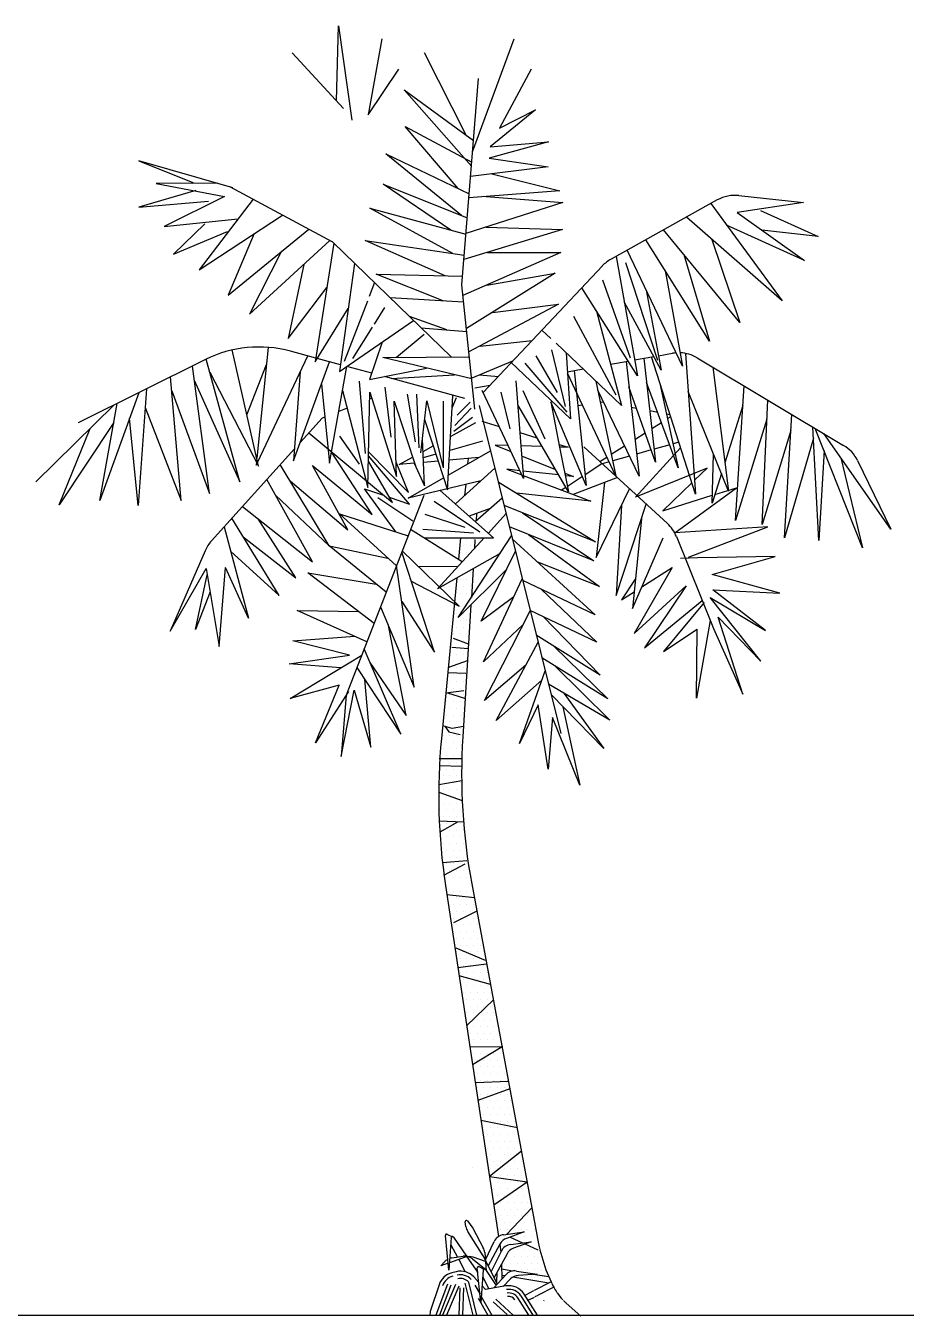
# Model space of a CAD drawing. Header units: millimetres. Extents: x 217.2 to 255.1, y 166.7 to 190.9.
# Drawn here: x 242.139 to 244.894, y 166.722 to 170.763 of the extents above; entities that cross this region are included whole.
import ezdxf

# ---------------------------------------------------------------- set-up
doc = ezdxf.new("R2010")
doc.units = ezdxf.units.MM
doc.layers.add('s', color=145, linetype='Continuous')
doc.layers.add('trees', color=104, linetype='Continuous')

msp = doc.modelspace()

# ---------------------------------------------------------------- linework, layer by layer
at = {"layer": 's', "color": 0}
msp.add_line((217.1888, 166.7248), (255.1288, 166.7248), dxfattribs=at)
at = {"layer": 'trees', "color": 84, "true_color": 0x2aaf18}
for p, q in [((243.1112, 170.5281), (243.1179, 170.7626)), ((243.1179, 170.7626), (243.1592, 170.4671)), ((242.9725, 170.6778), (243.1334, 170.5041)), ((243.1516, 168.7919), (242.9743, 168.8362)), ((243.3125, 168.544), (243.1978, 168.8111)), ((243.1243, 168.7519), (242.9626, 168.7648)), ((243.216, 168.7687), (243.3293, 168.6029)), ((243.742, 168.6367), (243.684, 168.5147))]:
    msp.add_line(p, q, dxfattribs=at)
at = {"layer": 'trees', "color": 100, "true_color": 0x22ec3d}
for p, q in [((243.2532, 170.7216), (243.2101, 170.484)), ((243.5368, 170.3678), (243.6676, 170.7216)), ((243.5169, 170.4203), (243.3869, 170.6778)), ((243.2101, 170.484), (243.3059, 170.627)), ((243.7203, 170.627), (243.6211, 170.4421)), ((243.5333, 170.3232), (243.3234, 170.5623)), ((243.3234, 170.5623), (243.5397, 170.4035)), ((243.7342, 170.4993), (243.5924, 170.3841)), ((243.6211, 170.4421), (243.7342, 170.4993)), ((243.4915, 170.2535), (243.3263, 170.4476)), ((243.3263, 170.4476), (243.5343, 170.336)), ((243.5028, 170.1682), (243.2652, 170.362)), ((243.2652, 170.362), (243.5264, 170.2368)), ((243.7745, 170.3997), (243.5895, 170.3481)), ((243.5924, 170.3841), (243.7745, 170.3997)), ((242.7865, 170.2557), (242.4919, 170.3395)), ((242.4919, 170.3395), (242.6612, 170.2717)), ((243.7742, 170.3213), (243.5307, 170.2909)), ((243.5895, 170.3481), (243.7742, 170.3213)), ((243.5977, 170.2993), (243.8104, 170.2461)), ((242.6713, 170.2468), (242.4924, 170.1948)), ((242.738, 170.2695), (242.5465, 170.2688)), ((242.5465, 170.2688), (242.7602, 170.2276)), ((242.6612, 170.2717), (242.6622, 170.2692)), ((242.7787, 170.2579), (243.0961, 170.0873)), ((242.4924, 170.1948), (242.7108, 170.2135)), ((242.7602, 170.2276), (242.5719, 170.1342)), ((242.8499, 170.2197), (242.6816, 169.9989)), ((243.5799, 170.2284), (243.8195, 170.2092)), ((244.3032, 170.2173), (243.9707, 170.0321)), ((244.2825, 170.2057), (244.5061, 169.9011)), ((244.5729, 170.2092), (244.3654, 170.1776)), ((244.3703, 170.2309), (244.5729, 170.2092)), ((242.6816, 169.9989), (242.9422, 170.17)), ((244.5061, 169.9011), (244.2065, 170.1634)), ((244.3654, 170.1776), (244.5765, 170.0281)), ((244.4383, 170.1838), (244.6187, 170.1031)), ((242.5719, 170.1342), (242.8028, 170.1579)), ((242.6991, 170.1421), (242.6011, 170.0475)), ((242.6011, 170.0475), (242.7695, 170.1184)), ((242.7717, 169.9193), (243.0241, 170.126)), ((244.3741, 169.8333), (244.1346, 170.1234)), ((244.5765, 170.0281), (244.3321, 170.138)), ((244.6187, 170.1031), (244.443, 170.1227)), ((242.8534, 170.1117), (242.7717, 169.9193)), ((243.4515, 169.9795), (243.2012, 170.0899)), ((244.279, 169.7746), (244.0798, 170.0929)), ((244.2864, 170.0935), (244.3741, 169.8333)), ((244.14, 169.9967), (244.1944, 169.697)), ((242.701, 169.7174), (242.3027, 169.5195)), ((242.809, 169.335), (242.7032, 169.7185)), ((244.2403, 169.7228), (244.6987, 169.4486)), ((242.7138, 169.298), (242.6601, 169.6971)), ((242.8309, 169.5445), (242.8919, 169.7024)), ((242.6254, 169.2766), (242.5915, 169.6631)), ((242.666, 169.6533), (242.809, 169.335)), ((242.4923, 169.6137), (242.3706, 169.2763)), ((242.5165, 169.6258), (242.4899, 169.2607)), ((242.5954, 169.6194), (242.7138, 169.298)), ((242.4156, 169.5756), (242.1703, 169.3345)), ((242.3706, 169.2763), (242.425, 169.5803)), ((242.5123, 169.5678), (242.6254, 169.2766)), ((244.444, 169.2009), (244.4609, 169.5908)), ((242.4142, 169.52), (242.2429, 169.2624)), ((242.4899, 169.2607), (242.4636, 169.5341)), ((244.513, 169.1592), (244.5369, 169.5454)), ((242.2429, 169.2624), (242.3404, 169.5017)), ((244.5338, 169.495), (244.444, 169.2009)), ((244.6042, 169.4713), (244.513, 169.1592)), ((244.6208, 169.1505), (244.6024, 169.5062)), ((244.7576, 169.1276), (244.61, 169.5017)), ((244.8467, 169.1867), (244.6368, 169.4856)), ((244.6373, 169.4325), (244.6208, 169.1505)), ((242.8607, 169.3966), (242.8597, 169.3869)), ((242.8597, 169.3869), (242.8626, 169.393)), ((244.6898, 169.4102), (244.7576, 169.1276)), ((244.7423, 169.4011), (244.8467, 169.1867)), ((243.0363, 169.0844), (242.893, 169.3418)), ((242.9204, 169.2926), (243.0886, 169.1345)), ((242.8169, 169.2575), (243.0363, 169.0844)), ((242.7594, 169.1937), (242.8354, 168.9076)), ((242.9314, 168.9783), (242.7838, 169.2207)), ((242.9841, 169.0344), (242.8663, 169.2186)), ((242.8195, 169.162), (242.9841, 169.0344)), ((244.1752, 169.1633), (244.2914, 168.8755)), ((242.7001, 169.119), (242.591, 168.8669)), ((242.7798, 169.117), (242.9314, 168.9783)), ((242.591, 168.8669), (242.7031, 169.0629)), ((242.6698, 168.8726), (242.7063, 169.0435)), ((242.7031, 169.0629), (242.7438, 168.8185)), ((242.7438, 168.8185), (242.7637, 169.0663)), ((242.8354, 168.9076), (242.7637, 169.0663)), ((244.1621, 169.0667), (244.043, 168.8592)), ((242.7152, 168.9902), (242.6698, 168.8726)), ((243.9212, 168.9177), (243.6941, 169.0252)), ((243.7527, 168.9974), (243.9265, 168.8329)), ((244.043, 168.8592), (244.2057, 169.009)), ((244.2057, 169.009), (244.0756, 168.8144)), ((244.4536, 168.8686), (244.289, 168.9963)), ((244.289, 168.9963), (244.4991, 168.9855)), ((244.0756, 168.8144), (244.2562, 168.9627)), ((244.2617, 168.9563), (244.1349, 168.8037)), ((244.4399, 168.7732), (244.2811, 168.9728)), ((244.2811, 168.9728), (244.4536, 168.8686)), ((243.9265, 168.8329), (243.7173, 168.9319)), ((243.758, 168.9126), (243.9363, 168.7296)), ((244.3834, 168.6693), (244.3062, 168.9105)), ((244.3062, 168.9105), (244.4399, 168.7732)), ((244.1349, 168.8037), (244.2401, 168.8732)), ((244.2813, 168.9004), (244.2377, 168.6568)), ((244.2377, 168.6568), (244.2401, 168.8732)), ((244.2914, 168.8755), (244.3834, 168.6693)), ((243.9363, 168.7296), (243.7365, 168.8547)), ((243.7928, 168.8194), (243.9605, 168.6554)), ((243.9605, 168.6554), (243.7541, 168.7839)), ((243.794, 168.7591), (243.9672, 168.5885)), ((243.9672, 168.5885), (243.7748, 168.7005)), ((243.948, 168.4997), (243.7829, 168.6681)), ((243.8232, 168.6724), (243.948, 168.4997)), ((243.8198, 168.6304), (243.8726, 168.3852)), ((243.787, 168.5969), (243.7741, 168.4352)), ((243.8726, 168.3852), (243.787, 168.5969))]:
    msp.add_line(p, q, dxfattribs=at)
at = {"layer": 'trees', "color": 97, "true_color": 0x279b30}
for p, q in [((243.5035, 169.9512), (243.5553, 170.598)), ((243.2575, 170.2662), (243.5203, 170.1612)), ((243.8104, 170.2461), (243.5254, 170.2242)), ((243.8195, 170.2092), (243.5164, 170.1123)), ((243.2153, 170.1912), (243.5162, 170.11)), ((243.8188, 170.1249), (243.5099, 170.0306)), ((243.5783, 170.1321), (243.8188, 170.1249)), ((242.8392, 169.8597), (243.0905, 170.0903)), ((243.2012, 170.0899), (243.511, 170.0447)), ((242.9394, 170.0566), (242.8392, 169.8597)), ((243.584, 170.0532), (243.813, 170.053)), ((243.9861, 170.0407), (244.0533, 169.6661)), ((244.1944, 169.697), (244.0212, 170.0602)), ((243.0084, 170.0149), (242.9597, 169.7837)), ((244.0159, 170.0209), (244.1162, 169.7159)), ((244.0809, 169.9351), (244.1271, 169.6843)), ((244.1271, 169.6843), (244.0116, 169.8985)), ((242.8973, 169.7557), (242.8619, 169.4082)), ((242.8675, 169.3835), (242.7848, 169.7474)), ((242.8644, 169.3969), (243.0212, 169.729)), ((244.2037, 169.7368), (244.2346, 169.296)), ((242.7142, 169.6785), (242.8675, 169.3835)), ((242.977, 169.4003), (243.0896, 169.7105)), ((242.9976, 169.679), (242.977, 169.4003)), ((243.0896, 169.3925), (243.1431, 169.6961)), ((244.2892, 169.6936), (244.3379, 169.3058)), ((243.0642, 169.6404), (243.0896, 169.3925)), ((244.1809, 169.3786), (244.0818, 169.6457)), ((244.3606, 169.2136), (244.3873, 169.6349)), ((243.1298, 169.6208), (243.2094, 169.3165)), ((244.3379, 169.3058), (244.2121, 169.6172)), ((243.5577, 169.5735), (243.8131, 168.5466)), ((244.3834, 169.5734), (244.3267, 169.3945)), ((243.0663, 169.5341), (242.9981, 169.4585)), ((243.0747, 169.5375), (243.0663, 169.5341)), ((244.4583, 169.5312), (244.3606, 169.2136)), ((243.0243, 169.4875), (243.2862, 169.2694)), ((243.1202, 169.478), (243.1823, 169.3904)), ((242.9798, 169.4381), (242.7199, 169.1498)), ((243.8849, 169.4445), (244.1468, 169.2042)), ((243.223, 169.2322), (243.0941, 169.4294)), ((243.0886, 169.1345), (242.9351, 169.3886)), ((243.1468, 169.1841), (243.0363, 169.3858)), ((243.0363, 169.3858), (243.223, 169.2322)), ((242.9662, 169.3372), (243.1468, 169.1841)), ((244.1706, 169.1745), (244.3628, 169.3158)), ((243.9862, 168.9783), (244.0808, 169.2647)), ((243.9166, 169.0868), (243.6522, 169.1937)), ((244.0658, 169.2191), (244.0372, 168.9381)), ((244.4615, 169.1934), (244.1706, 169.1745)), ((244.2128, 169.0988), (244.4615, 169.1934)), ((243.6615, 169.1562), (243.9212, 168.9177)), ((243.7122, 169.1694), (243.9344, 169.007)), ((243.5639, 168.898), (243.6711, 169.1175)), ((243.9344, 169.007), (243.7415, 169.0827)), ((244.2427, 169.0964), (244.1884, 169.0947)), ((244.4842, 169.1012), (244.2427, 169.0964)), ((243.229, 168.8913), (243.0215, 169.0494)), ((243.6432, 169.0604), (243.4925, 168.9098)), ((243.5718, 168.7708), (243.6927, 169.0306)), ((243.6665, 168.9742), (243.5639, 168.898)), ((243.2066, 168.8337), (242.9879, 168.9316)), ((242.9879, 168.9316), (243.1806, 168.9282)), ((243.5742, 168.6501), (243.7177, 168.9304)), ((243.6957, 168.8875), (243.5718, 168.7708)), ((243.457, 166.9787), (243.4744, 166.9706)), ((243.5701, 166.9105), (243.5218, 166.9871)), ((243.5194, 166.9081), (243.5536, 166.8582)), ((243.5364, 166.9016), (243.5798, 166.867)), ((243.6151, 166.8226), (243.5701, 166.9105)), ((243.563, 166.7647), (243.552, 166.8732)), ((243.4694, 166.8186), (243.4341, 166.7248)), ((243.5241, 166.8282), (243.5496, 166.7248))]:
    msp.add_line(p, q, dxfattribs=at)
at = {"layer": 'trees', "color": 99, "true_color": 0x1a511e}
for p, q in [((243.469, 170.1227), (243.2575, 170.2662)), ((243.1003, 170.0842), (243.3395, 169.8526)), ((243.2303, 169.9584), (243.2136, 169.9153)), ((243.4453, 169.9016), (243.235, 169.9847)), ((243.5819, 169.9509), (243.7958, 169.9881)), ((243.5447, 169.5621), (243.5035, 169.9512)), ((243.2078, 169.9003), (243.135, 169.7116)), ((243.2617, 169.8808), (243.229, 169.8285)), ((243.2787, 169.9114), (243.5092, 169.8978)), ((243.8061, 169.8908), (243.5258, 169.7412)), ((243.5991, 169.8652), (243.8061, 169.8908)), ((243.1202, 169.6805), (243.3527, 169.8398)), ((243.3395, 169.8526), (243.4706, 169.7256)), ((243.4561, 169.8103), (243.3395, 169.8526)), ((243.8527, 169.8537), (243.9851, 169.6075)), ((243.2232, 169.8193), (243.1614, 169.7204)), ((243.3851, 169.7963), (243.2985, 169.7242)), ((243.3766, 169.8167), (243.519, 169.8053)), ((243.7825, 169.7833), (243.7544, 169.8099)), ((243.2541, 169.7722), (243.2146, 169.6548)), ((243.5605, 169.7598), (243.7236, 169.777)), ((243.1232, 169.7014), (243.0508, 169.7211)), ((243.2563, 169.7238), (243.5274, 169.7261)), ((243.5347, 169.6568), (243.2563, 169.7238)), ((243.735, 169.7292), (243.8019, 169.6142)), ((243.7845, 169.748), (243.8273, 169.57)), ((243.83, 169.7382), (243.8437, 169.5322)), ((243.2214, 169.6749), (243.143, 169.6961)), ((243.2146, 169.6548), (243.3934, 169.6908)), ((243.6626, 169.7122), (243.5344, 169.6592)), ((243.8437, 169.5322), (243.6564, 169.7096)), ((243.7002, 169.7065), (243.8326, 169.5526)), ((243.8339, 169.6794), (243.883, 169.688)), ((243.9859, 169.352), (243.8342, 169.6749)), ((243.8551, 169.6831), (243.8932, 169.3233)), ((243.1823, 169.6497), (243.2006, 169.4232)), ((243.5134, 169.5958), (243.2609, 169.6641)), ((243.2824, 169.6583), (243.481, 169.6697)), ((243.544, 169.6285), (243.5918, 169.6369)), ((243.5593, 169.6695), (243.618, 169.6648)), ((243.6725, 169.6511), (243.6883, 169.4468)), ((243.9233, 169.6499), (243.9859, 169.352)), ((243.2094, 169.3165), (243.2157, 169.6155)), ((243.2216, 169.5968), (243.2152, 169.5942)), ((243.2157, 169.6155), (243.299, 169.3513)), ((243.2627, 169.6315), (243.2809, 169.4744)), ((243.3321, 169.6095), (243.3577, 169.4598)), ((243.3613, 169.6095), (243.3686, 169.4415)), ((243.4637, 169.4026), (243.4757, 169.6038)), ((243.4734, 169.566), (243.4866, 169.5983)), ((243.6481, 169.4479), (243.5674, 169.6206)), ((243.6253, 169.6155), (243.6534, 169.5004)), ((243.6949, 169.6209), (243.7631, 169.4697)), ((243.1442, 169.5656), (243.1182, 169.5551)), ((243.299, 169.3513), (243.2913, 169.5868)), ((243.2913, 169.5868), (243.3603, 169.3787)), ((243.3749, 169.4255), (243.3939, 169.588)), ((243.3939, 169.588), (243.4453, 169.3786)), ((243.4453, 169.5876), (243.4453, 169.3786)), ((243.533, 169.5657), (243.4819, 169.5109)), ((243.5294, 169.584), (243.4892, 169.5438)), ((243.7547, 169.445), (243.6784, 169.5755)), ((243.8932, 169.3233), (243.7816, 169.5854)), ((243.7816, 169.5854), (243.8097, 169.4435)), ((243.7916, 169.5618), (243.7864, 169.561)), ((243.8811, 169.5751), (243.8668, 169.5729)), ((243.9443, 169.5844), (243.9373, 169.5834)), ((243.9474, 169.5838), (243.9443, 169.5844)), ((244.1167, 169.5517), (244.0919, 169.5564)), ((243.3871, 169.5295), (243.4292, 169.3995)), ((243.4681, 169.4766), (243.5474, 169.5201)), ((243.5367, 169.5365), (243.4782, 169.4926)), ((243.5658, 169.5247), (243.6199, 169.5083)), ((244.0982, 169.5011), (244.1284, 169.5202)), ((244.1551, 169.5444), (244.1445, 169.5464)), ((244.1476, 169.5324), (244.157, 169.5383)), ((243.685, 169.4886), (243.7387, 169.4724)), ((244.0452, 169.4676), (244.0775, 169.4881)), ((243.3835, 169.3954), (243.3802, 169.4705)), ((243.382, 169.4294), (243.4138, 169.4468)), ((243.4609, 169.3559), (243.593, 169.4317)), ((243.5678, 169.4616), (243.4655, 169.4329)), ((243.608, 169.449), (243.6566, 169.4296)), ((243.6481, 169.4479), (243.608, 169.449)), ((243.6961, 169.3451), (243.6481, 169.4479)), ((243.7547, 169.445), (243.6883, 169.4468)), ((243.6883, 169.4468), (243.6961, 169.3451)), ((243.8374, 169.3036), (243.7547, 169.445)), ((243.8082, 169.4513), (243.8366, 169.4427)), ((243.8366, 169.4427), (243.8097, 169.4435)), ((243.8097, 169.4435), (243.8374, 169.3036)), ((243.9714, 169.421), (244.0128, 169.4472)), ((244.047, 169.2869), (244.1883, 169.4406)), ((244.0966, 169.4343), (244.0504, 169.4214)), ((244.1543, 169.4504), (244.1055, 169.4368)), ((244.1826, 169.4583), (244.1647, 169.4533)), ((243.2862, 169.2694), (243.2111, 169.3998)), ((243.3401, 169.2651), (243.2115, 169.4161)), ((243.2117, 169.4289), (243.337, 169.3015)), ((243.337, 169.3015), (243.2975, 169.3965)), ((243.3078, 169.3886), (243.3495, 169.4115)), ((243.3539, 169.3927), (243.3078, 169.3886)), ((243.3539, 169.3927), (243.3868, 169.3216)), ((243.4223, 169.4207), (243.3829, 169.4097)), ((243.4292, 169.3995), (243.3835, 169.3954)), ((243.3868, 169.3216), (243.3835, 169.3954)), ((243.4292, 169.3995), (243.4582, 169.3099)), ((243.4582, 169.3099), (243.4637, 169.4026)), ((243.5567, 169.4109), (243.4637, 169.4026)), ((243.5234, 169.4079), (243.5217, 169.3908)), ((243.6906, 169.416), (243.7964, 169.3737)), ((243.8896, 169.3575), (243.9422, 169.3919)), ((243.9353, 169.3982), (243.9576, 169.4123)), ((243.9646, 169.3974), (243.9428, 169.3914)), ((244.0281, 169.4152), (243.9757, 169.4006)), ((244.2866, 169.2677), (244.2912, 169.4214)), ((243.4832, 169.2653), (243.6064, 169.3777)), ((243.6847, 169.3693), (243.6442, 169.3738)), ((243.6442, 169.3738), (243.6909, 169.3561)), ((243.8067, 169.3561), (243.6943, 169.3683)), ((243.6954, 169.3544), (243.9075, 169.2743)), ((243.8259, 169.362), (243.8534, 169.351)), ((243.8534, 169.351), (243.8275, 169.3538)), ((243.8339, 169.3212), (243.881, 169.3519)), ((244.2713, 169.3774), (244.2316, 169.3394)), ((244.3159, 169.3602), (244.2866, 169.2677)), ((243.1992, 169.3125), (243.2583, 169.2926)), ((243.3356, 169.2839), (243.4461, 169.3474)), ((243.563, 169.3381), (243.3356, 169.2839)), ((243.5156, 169.3268), (243.5123, 169.2918)), ((243.5557, 169.3363), (243.5554, 169.3311)), ((243.8154, 169.3091), (243.829, 169.318)), ((243.9903, 169.3478), (243.8524, 169.2952)), ((244.2952, 169.2949), (244.3628, 169.3158)), ((243.3504, 169.2114), (243.2407, 169.2844)), ((243.2763, 169.2865), (243.3401, 169.2651)), ((243.4166, 169.2745), (243.5603, 169.1777)), ((243.6029, 169.1596), (243.4353, 169.3077)), ((243.5456, 169.2102), (243.6296, 169.2844)), ((244.1322, 169.2442), (244.2873, 169.2924)), ((243.5922, 169.2514), (243.5269, 169.2268)), ((243.5495, 169.2353), (243.548, 169.2124)), ((243.5865, 169.1741), (243.6419, 169.2349)), ((244.0028, 169.2603), (243.9862, 168.9783)), ((243.5193, 169.1551), (243.5193, 169.1551)), ((243.5405, 169.1551), (243.5405, 169.1551)), ((243.5617, 169.1551), (243.5617, 169.1551)), ((243.4981, 169.1127), (243.4981, 169.1127)), ((243.5193, 169.1127), (243.5193, 169.1127)), ((243.5299, 169.1339), (243.5299, 169.1339)), ((243.4911, 169.0693), (243.4911, 169.0693)), ((244.2868, 169.0447), (244.4842, 169.1012)), ((243.0215, 169.0494), (243.2357, 169.0142)), ((243.4981, 169.028), (243.4981, 169.028)), ((244.0465, 169.0297), (244.0032, 168.9649)), ((243.4452, 169.0068), (243.4452, 169.0068)), ((243.4663, 169.0068), (243.4663, 169.0068)), ((243.4875, 169.0068), (243.4875, 169.0068)), ((243.5087, 169.0068), (243.5087, 169.0068)), ((243.5299, 169.0068), (243.5299, 169.0068)), ((244.0032, 168.9649), (244.0425, 168.9901)), ((243.5193, 168.9856), (243.5193, 168.9856)), ((243.249, 168.943), (243.3545, 168.6913)), ((243.4875, 168.922), (243.4875, 168.922)), ((243.4981, 168.9432), (243.4981, 168.9432)), ((243.5087, 168.922), (243.5087, 168.922)), ((243.5193, 168.9432), (243.5193, 168.9432)), ((243.5299, 168.922), (243.5299, 168.922)), ((243.3293, 168.6029), (243.2735, 168.8846)), ((243.4769, 168.9008), (243.4769, 168.9008)), ((243.4981, 168.9008), (243.4981, 168.9008)), ((243.5193, 168.9008), (243.5193, 168.9008)), ((242.9743, 168.8362), (243.1683, 168.8508)), ((243.5163, 167.0024), (243.5144, 167.0175)), ((243.5212, 167.0202), (243.5377, 166.9975)), ((243.4631, 166.8664), (243.4521, 166.9749)), ((243.4705, 166.9677), (243.4631, 166.8664)), ((243.4774, 166.9696), (243.5186, 166.9093)), ((243.5377, 166.9975), (243.5707, 166.936)), ((243.634, 166.977), (243.6985, 166.9855)), ((243.6985, 166.9855), (243.6432, 166.9655)), ((243.4689, 166.9454), (243.4896, 166.9068)), ((243.5771, 166.8984), (243.605, 166.9561)), ((243.6228, 166.9478), (243.586, 166.8793)), ((243.5957, 166.8606), (243.6272, 166.9256)), ((243.6562, 166.9465), (243.7207, 166.955)), ((243.6571, 166.9301), (243.6571, 166.9301)), ((243.7207, 166.955), (243.6653, 166.935)), ((243.4381, 166.8796), (243.4505, 166.8929)), ((243.461, 166.8876), (243.4381, 166.8796)), ((243.5143, 166.9064), (243.4648, 166.8889)), ((243.4727, 166.9044), (243.5075, 166.9094)), ((243.4937, 166.8991), (243.5143, 166.8607)), ((243.5775, 166.893), (243.5392, 166.9064)), ((243.5751, 166.9214), (243.5801, 166.8639)), ((243.6449, 166.9174), (243.6049, 166.8426)), ((243.4859, 166.861), (243.4724, 166.8577)), ((243.5566, 166.8278), (243.5407, 166.8448)), ((243.5571, 166.8773), (243.574, 166.8683)), ((243.5705, 166.866), (243.563, 166.7647)), ((243.5773, 166.8679), (243.6112, 166.8183)), ((243.6039, 166.8102), (243.641, 166.8512)), ((243.6132, 166.8581), (243.6122, 166.8282)), ((243.6746, 166.8632), (243.7389, 166.8534)), ((243.7389, 166.8534), (243.6802, 166.8496)), ((243.4322, 166.8205), (243.4057, 166.7396)), ((243.4588, 166.8225), (243.422, 166.7248)), ((243.4835, 166.8206), (243.4432, 166.7248)), ((243.4939, 166.8162), (243.4554, 166.7248)), ((243.4973, 166.8107), (243.4945, 166.7248)), ((243.5086, 166.8103), (243.5058, 166.7248)), ((243.5131, 166.8255), (243.538, 166.7248)), ((243.5447, 166.8186), (243.5604, 166.7908)), ((243.5773, 166.8058), (243.5669, 166.8169)), ((243.5688, 166.8437), (243.5882, 166.8076)), ((243.6413, 166.8164), (243.5773, 166.8058)), ((243.6557, 166.8384), (243.6329, 166.815)), ((243.5546, 166.7781), (243.5847, 166.7248)), ((243.5644, 166.7837), (243.5977, 166.7248)), ((243.602, 166.7672), (243.6456, 166.7266)), ((243.6097, 166.7755), (243.6642, 166.7248)), ((243.7136, 166.7252), (243.6791, 166.779)), ((243.7272, 166.7249), (243.6887, 166.7851)), ((243.7408, 166.7246), (243.6982, 166.7912))]:
    msp.add_line(p, q, dxfattribs=at)
at = {"layer": 'trees', "color": 97, "true_color": 0x25742c}
for p, q in [((243.4753, 170.0499), (243.2153, 170.1912)), ((243.1029, 170.0817), (243.0443, 169.7107)), ((243.813, 170.053), (243.507, 169.9179)), ((243.168, 170.0187), (243.1202, 169.6805)), ((243.9433, 170.0108), (243.5704, 169.6141)), ((243.235, 169.9847), (243.5057, 169.9781)), ((243.7958, 169.9881), (243.518, 169.8145)), ((243.9437, 169.9674), (244.0306, 169.7225)), ((242.9597, 169.7837), (243.0809, 169.9428)), ((244.0533, 169.6661), (243.8788, 169.9422)), ((243.0443, 169.7107), (243.148, 169.8772)), ((243.9249, 169.8693), (244.0037, 169.5736)), ((244.0037, 169.5736), (243.7983, 169.7683)), ((243.0461, 169.7223), (242.9671, 169.7437)), ((244.0443, 169.7164), (244.1041, 169.7269)), ((244.0732, 169.7214), (244.11, 169.3963)), ((244.2346, 169.296), (244.097, 169.7256)), ((244.1188, 169.7294), (244.1627, 169.7372)), ((243.9692, 169.7032), (244.0238, 169.7128)), ((244.0174, 169.7116), (244.0583, 169.3523)), ((244.1237, 169.6424), (244.1809, 169.3786)), ((244.0583, 169.3523), (243.9292, 169.6218)), ((244.11, 169.3963), (244.0264, 169.6321)), ((244.0505, 169.5642), (244.0338, 169.5674)), ((244.2713, 169.3774), (244.047, 169.2869)), ((243.297, 169.1781), (243.1992, 169.3125)), ((243.6172, 169.3343), (243.9214, 169.1467)), ((243.9501, 169.3325), (243.9235, 169.0978)), ((243.9235, 169.0978), (244.0284, 169.3128)), ((244.2232, 169.3314), (244.1322, 169.2442)), ((243.3844, 169.2916), (243.1415, 168.6661)), ((243.9075, 169.2743), (243.6744, 169.299)), ((243.2989, 169.0714), (243.1207, 169.2344)), ((243.1207, 169.2344), (243.3355, 169.1658)), ((243.3873, 169.2335), (243.5134, 169.1924)), ((243.9214, 169.1467), (243.6356, 169.2602)), ((243.6935, 169.2372), (243.9166, 169.0868)), ((243.5048, 169.0844), (243.3432, 169.1856)), ((243.3814, 169.1865), (243.5398, 169.1748)), ((243.3859, 169.1589), (243.6029, 169.1596)), ((243.4273, 168.9994), (243.5733, 169.1596)), ((243.4925, 168.9098), (243.6592, 169.1656)), ((243.2668, 168.9888), (243.0886, 169.1345)), ((243.0886, 169.1345), (243.2723, 169.0957)), ((243.4175, 168.8008), (243.3154, 169.114)), ((243.4953, 168.9452), (243.3171, 169.1182)), ((243.6231, 169.1103), (243.4273, 168.9994)), ((243.3545, 168.6913), (243.2993, 169.0725)), ((243.3667, 169.07), (243.4911, 169.0693)), ((243.3449, 169.0236), (243.4953, 168.9452)), ((243.3157, 168.9596), (243.4175, 168.8008))]:
    msp.add_line(p, q, dxfattribs=at)
at = {"layer": 'trees', "color": 62, "true_color": 0xacc205}
for p, q in [((244.1982, 170.0463), (244.279, 169.7746)), ((244.0372, 168.9381), (244.1333, 169.1594)), ((244.0665, 169.0054), (244.1621, 169.0667)), ((244.4991, 168.9855), (244.2868, 169.0447)), ((243.6114, 168.5869), (243.742, 168.8325)), ((242.9626, 168.7648), (243.1516, 168.7919)), ((242.9659, 168.6561), (243.1903, 168.7919)), ((243.1752, 168.753), (243.3125, 168.544)), ((243.7036, 168.7603), (243.5742, 168.6501)), ((243.2189, 168.5032), (243.1997, 168.7157)), ((243.7542, 168.714), (243.6114, 168.5869)), ((243.684, 168.5147), (243.7643, 168.7428)), ((243.1199, 168.698), (242.9659, 168.6561)), ((243.0452, 168.5171), (243.1199, 168.698)), ((243.1485, 168.6776), (243.0452, 168.5171)), ((243.1262, 168.4745), (243.1669, 168.6822)), ((243.1415, 168.6661), (243.1262, 168.4745)), ((243.1669, 168.6822), (243.2189, 168.5032)), ((243.7741, 168.4352), (243.742, 168.6367))]:
    msp.add_line(p, q, dxfattribs=at)
at = {"layer": 'trees', "color": 47, "true_color": 0x8d6a35}
for p, q in [((243.4996, 169.1593), (243.4932, 169.0917)), ((243.5445, 169.154), (243.5427, 169.126)), ((243.5087, 169.1339), (243.5087, 169.1339)), ((243.4876, 169.0335), (243.4397, 168.5309)), ((243.5193, 169.028), (243.5193, 169.028)), ((243.5299, 169.0492), (243.5299, 169.0492)), ((243.5388, 169.0625), (243.5333, 168.9723)), ((243.4981, 168.9856), (243.4981, 168.9856)), ((243.5318, 168.9491), (243.5064, 168.5356)), ((243.4875, 168.8796), (243.4875, 168.8796)), ((243.5087, 168.8796), (243.5087, 168.8796)), ((243.4769, 168.8585), (243.4769, 168.8585)), ((243.5243, 168.8265), (243.477, 168.8441)), ((243.4875, 168.8373), (243.4875, 168.8373)), ((243.4981, 168.8585), (243.4981, 168.8585)), ((243.5087, 168.8373), (243.5087, 168.8373)), ((243.5193, 168.8585), (243.5193, 168.8585)), ((243.4663, 168.7949), (243.4663, 168.7949)), ((243.5234, 168.8118), (243.4724, 168.8158)), ((243.4769, 168.8161), (243.4769, 168.8161)), ((243.4875, 168.7949), (243.4875, 168.7949)), ((243.4981, 168.8161), (243.4981, 168.8161)), ((243.5087, 168.7949), (243.5087, 168.7949)), ((243.5193, 168.8161), (243.5193, 168.8161)), ((243.4627, 168.7545), (243.5211, 168.775)), ((243.4663, 168.7525), (243.4663, 168.7525)), ((243.4769, 168.7737), (243.4769, 168.7737)), ((243.4875, 168.7525), (243.4875, 168.7525)), ((243.4981, 168.7737), (243.4981, 168.7737)), ((243.5087, 168.7525), (243.5087, 168.7525)), ((243.5193, 168.7737), (243.5193, 168.7737)), ((243.4594, 168.738), (243.5162, 168.7358)), ((243.4663, 168.7101), (243.4663, 168.7101)), ((243.4769, 168.7313), (243.4769, 168.7313)), ((243.4875, 168.7101), (243.4875, 168.7101)), ((243.4981, 168.7313), (243.4981, 168.7313)), ((243.5087, 168.7101), (243.5087, 168.7101)), ((243.4538, 168.6739), (243.5094, 168.6814)), ((243.4557, 168.6889), (243.4557, 168.6889)), ((243.4586, 168.6735), (243.5123, 168.6573)), ((243.4663, 168.6677), (243.4663, 168.6677)), ((243.4769, 168.6889), (243.4769, 168.6889)), ((243.4875, 168.6677), (243.4875, 168.6677)), ((243.4981, 168.6889), (243.4981, 168.6889)), ((243.5087, 168.6677), (243.5087, 168.6677)), ((243.4557, 168.6466), (243.4557, 168.6466)), ((243.4663, 168.6254), (243.4663, 168.6254)), ((243.4769, 168.6466), (243.4769, 168.6466)), ((243.4875, 168.6254), (243.4875, 168.6254)), ((243.4981, 168.6466), (243.4981, 168.6466)), ((243.5087, 168.6254), (243.5087, 168.6254)), ((243.4981, 168.6042), (243.4981, 168.6042)), ((243.5087, 168.583), (243.5087, 168.583)), ((243.4632, 168.5513), (243.4984, 168.5437)), ((243.5084, 168.5687), (243.4736, 168.5624)), ((243.4981, 168.5618), (243.4981, 168.5618)), ((243.4981, 168.5194), (243.4981, 168.5194)), ((243.4326, 168.4677), (243.5034, 168.4679)), ((243.4981, 168.477), (243.4981, 168.477)), ((243.4332, 168.4461), (243.503, 168.4437)), ((243.4981, 168.4346), (243.4981, 168.4346)), ((243.503, 168.398), (243.4315, 168.386)), ((243.4981, 168.3923), (243.4981, 168.3923)), ((243.4312, 168.3631), (243.5047, 168.3363)), ((243.4346, 168.3499), (243.4346, 168.3499)), ((243.4452, 168.3711), (243.4452, 168.3711)), ((243.4557, 168.3499), (243.4557, 168.3499)), ((243.4663, 168.3711), (243.4663, 168.3711)), ((243.4769, 168.3499), (243.4769, 168.3499)), ((243.4875, 168.3711), (243.4875, 168.3711)), ((243.4981, 168.3499), (243.4981, 168.3499)), ((243.4346, 168.3075), (243.4346, 168.3075)), ((243.4452, 168.3287), (243.4452, 168.3287)), ((243.4557, 168.3075), (243.4557, 168.3075)), ((243.4663, 168.3287), (243.4663, 168.3287)), ((243.4769, 168.3075), (243.4769, 168.3075)), ((243.4875, 168.3287), (243.4875, 168.3287)), ((243.4981, 168.3075), (243.4981, 168.3075)), ((243.4452, 168.2863), (243.4452, 168.2863)), ((243.4663, 168.2863), (243.4663, 168.2863)), ((243.4875, 168.2863), (243.4875, 168.2863)), ((243.4522, 168.0708), (243.6182, 166.9711)), ((243.5344, 168.0762), (243.7437, 166.9488)), ((243.4663, 167.9896), (243.4663, 167.9896)), ((243.5504, 167.9904), (243.4773, 167.9538)), ((243.4875, 167.9896), (243.4875, 167.9896)), ((243.5087, 167.9896), (243.5087, 167.9896)), ((243.5299, 167.9896), (243.5299, 167.9896)), ((243.4769, 167.9685), (243.4769, 167.9685)), ((243.4981, 167.9685), (243.4981, 167.9685)), ((243.5193, 167.9685), (243.5193, 167.9685)), ((243.5405, 167.9685), (243.5405, 167.9685)), ((243.4842, 167.8758), (243.5761, 167.8363)), ((243.5723, 167.8625), (243.5723, 167.8625)), ((243.491, 167.8138), (243.5809, 167.8256)), ((243.5723, 167.8201), (243.5723, 167.8201)), ((243.5931, 167.7603), (243.495, 167.7874)), ((243.5723, 167.7777), (243.5723, 167.7777)), ((243.5829, 167.7989), (243.5829, 167.7989)), ((243.5723, 167.7354), (243.5723, 167.7354)), ((243.5829, 167.7565), (243.5829, 167.7565)), ((243.5935, 167.7354), (243.5935, 167.7354)), ((243.6028, 167.7128), (243.5188, 167.6318)), ((243.5193, 167.7142), (243.5193, 167.7142)), ((243.5405, 167.7142), (243.5405, 167.7142)), ((243.5617, 167.7142), (243.5617, 167.7142)), ((243.5829, 167.7142), (243.5829, 167.7142)), ((243.5299, 167.693), (243.5299, 167.693)), ((243.5511, 167.693), (243.5511, 167.693)), ((243.5723, 167.693), (243.5723, 167.693)), ((243.5935, 167.693), (243.5935, 167.693)), ((243.6293, 167.5648), (243.537, 167.5087)), ((243.5405, 167.5023), (243.5405, 167.5023)), ((243.5617, 167.5023), (243.5617, 167.5023)), ((243.5829, 167.5023), (243.5829, 167.5023)), ((243.6041, 167.5023), (243.6041, 167.5023)), ((243.6253, 167.5023), (243.6253, 167.5023)), ((243.5477, 167.4541), (243.6485, 167.4581)), ((243.5511, 167.4811), (243.5511, 167.4811)), ((243.5617, 167.4599), (243.5617, 167.4599)), ((243.5723, 167.4811), (243.5723, 167.4811)), ((243.5829, 167.4599), (243.5829, 167.4599)), ((243.5935, 167.4811), (243.5935, 167.4811)), ((243.6041, 167.4599), (243.6041, 167.4599)), ((243.6147, 167.4811), (243.6147, 167.4811)), ((243.6253, 167.4599), (243.6253, 167.4599)), ((243.6359, 167.4811), (243.6359, 167.4811)), ((243.6465, 167.4599), (243.6465, 167.4599)), ((243.5511, 167.4387), (243.5511, 167.4387)), ((243.6542, 167.4333), (243.5539, 167.3971)), ((243.5617, 167.4175), (243.5617, 167.4175)), ((243.5723, 167.4387), (243.5723, 167.4387)), ((243.5829, 167.4175), (243.5829, 167.4175)), ((243.5935, 167.4387), (243.5935, 167.4387)), ((243.6041, 167.4175), (243.6041, 167.4175)), ((243.6147, 167.4387), (243.6147, 167.4387)), ((243.6253, 167.4175), (243.6253, 167.4175)), ((243.6359, 167.4387), (243.6359, 167.4387)), ((243.6465, 167.4175), (243.6465, 167.4175)), ((243.5617, 167.3751), (243.5617, 167.3751)), ((243.5723, 167.3963), (243.5723, 167.3963)), ((243.5829, 167.3751), (243.5829, 167.3751)), ((243.5935, 167.3963), (243.5935, 167.3963)), ((243.6041, 167.3751), (243.6041, 167.3751)), ((243.6147, 167.3963), (243.6147, 167.3963)), ((243.6253, 167.3751), (243.6253, 167.3751)), ((243.6359, 167.3963), (243.6359, 167.3963)), ((243.6465, 167.3751), (243.6465, 167.3751)), ((243.6571, 167.3963), (243.6571, 167.3963)), ((243.7078, 167.142), (243.6034, 167.0691)), ((243.6041, 167.0784), (243.6041, 167.0784)), ((243.6041, 167.0784), (243.6041, 167.0784)), ((243.6147, 167.0573), (243.6147, 167.0573)), ((243.6253, 167.0784), (243.6253, 167.0784)), ((243.6359, 167.0573), (243.6359, 167.0573)), ((243.7228, 167.0613), (243.644, 166.9783)), ((243.6465, 167.0784), (243.6465, 167.0784)), ((243.6571, 167.0573), (243.6571, 167.0573)), ((243.6677, 167.0784), (243.6677, 167.0784)), ((243.6783, 167.0573), (243.6783, 167.0573)), ((243.6888, 167.0784), (243.6888, 167.0784)), ((243.6994, 167.0573), (243.6994, 167.0573)), ((243.71, 167.0784), (243.71, 167.0784)), ((243.7206, 167.0573), (243.7206, 167.0573)), ((243.7206, 167.0573), (243.7206, 167.0573)), ((243.7206, 167.0573), (243.7206, 167.0573)), ((243.6147, 167.0149), (243.6147, 167.0149)), ((243.6253, 167.0361), (243.6253, 167.0361)), ((243.6359, 167.0149), (243.6359, 167.0149)), ((243.6465, 167.0361), (243.6465, 167.0361)), ((243.6571, 167.0149), (243.6571, 167.0149)), ((243.6677, 167.0361), (243.6677, 167.0361)), ((243.6783, 167.0149), (243.6783, 167.0149)), ((243.6888, 167.0361), (243.6888, 167.0361)), ((243.6994, 167.0149), (243.6994, 167.0149)), ((243.6994, 167.0149), (243.6994, 167.0149)), ((243.6994, 167.0149), (243.6994, 167.0149)), ((243.71, 167.0361), (243.71, 167.0361)), ((243.71, 167.0361), (243.71, 167.0361)), ((243.71, 167.0361), (243.71, 167.0361)), ((243.7206, 167.0149), (243.7206, 167.0149)), ((243.7206, 167.0149), (243.7206, 167.0149)), ((243.7206, 167.0149), (243.7206, 167.0149)), ((243.6253, 166.9937), (243.6253, 166.9937)), ((243.6359, 166.9725), (243.6359, 166.9725)), ((243.6465, 166.9937), (243.6465, 166.9937)), ((243.6548, 166.9696), (243.6937, 166.9514)), ((243.6571, 166.9725), (243.6571, 166.9725)), ((243.6677, 166.9937), (243.6677, 166.9937)), ((243.6677, 166.9937), (243.6677, 166.9937)), ((243.6677, 166.9937), (243.6677, 166.9937)), ((243.6783, 166.9725), (243.6783, 166.9725)), ((243.6888, 166.9937), (243.6888, 166.9937)), ((243.6888, 166.9937), (243.6888, 166.9937)), ((243.6888, 166.9937), (243.6888, 166.9937)), ((243.6994, 166.9725), (243.6994, 166.9725)), ((243.71, 166.9937), (243.71, 166.9937)), ((243.71, 166.9937), (243.71, 166.9937)), ((243.71, 166.9937), (243.71, 166.9937)), ((243.7206, 166.9725), (243.7206, 166.9725)), ((243.7312, 166.9937), (243.7312, 166.9937)), ((243.7312, 166.9937), (243.7312, 166.9937)), ((243.7312, 166.9937), (243.7312, 166.9937)), ((243.622, 166.9463), (243.6256, 166.9223)), ((243.6783, 166.9301), (243.6783, 166.9301)), ((243.6994, 166.9301), (243.6994, 166.9301)), ((243.7012, 166.9479), (243.7415, 166.9291)), ((243.7206, 166.9301), (243.7206, 166.9301)), ((243.7418, 166.9301), (243.7418, 166.9301)), ((243.7418, 166.9301), (243.7418, 166.9301)), ((243.7481, 166.9301), (243.7665, 166.8674)), ((243.6278, 166.8854), (243.6286, 166.8375)), ((243.6359, 166.8877), (243.6359, 166.8877)), ((243.6465, 166.9089), (243.6465, 166.9089)), ((243.6571, 166.8877), (243.6571, 166.8877)), ((243.6677, 166.9089), (243.6677, 166.9089)), ((243.6783, 166.8877), (243.6783, 166.8877)), ((243.6888, 166.9089), (243.6888, 166.9089)), ((243.6994, 166.8877), (243.6994, 166.8877)), ((243.71, 166.9089), (243.71, 166.9089)), ((243.7206, 166.8877), (243.7206, 166.8877)), ((243.7312, 166.9089), (243.7312, 166.9089)), ((243.7418, 166.8877), (243.7418, 166.8877)), ((243.7524, 166.9089), (243.7524, 166.9089)), ((243.6147, 166.8453), (243.6147, 166.8453)), ((243.6253, 166.8665), (243.6253, 166.8665)), ((243.6628, 166.8632), (243.6281, 166.8688)), ((243.6381, 166.8481), (243.6284, 166.8497)), ((243.6359, 166.8453), (243.6359, 166.8453)), ((243.6465, 166.8665), (243.6465, 166.8665)), ((243.6571, 166.8453), (243.6571, 166.8453)), ((243.6677, 166.8665), (243.6677, 166.8665)), ((243.6783, 166.8453), (243.6783, 166.8453)), ((243.6888, 166.8665), (243.6888, 166.8665)), ((243.6994, 166.8453), (243.6994, 166.8453)), ((243.71, 166.8665), (243.71, 166.8665)), ((243.7206, 166.8453), (243.7206, 166.8453)), ((243.7763, 166.8446), (243.7271, 166.8527)), ((243.7312, 166.8665), (243.7312, 166.8665)), ((243.7418, 166.8453), (243.7418, 166.8453)), ((243.7524, 166.8665), (243.7524, 166.8665)), ((243.763, 166.8453), (243.763, 166.8453)), ((243.7665, 166.8674), (243.7829, 166.8291)), ((243.7757, 166.8256), (243.6628, 166.8441)), ((243.7828, 166.8293), (243.7294, 166.8018)), ((243.791, 166.8123), (243.7425, 166.7874)), ((243.7046, 166.7891), (243.7008, 166.7871)), ((243.7277, 166.8009), (243.7048, 166.7891)), ((243.7139, 166.7726), (243.711, 166.7712)), ((243.7296, 166.7807), (243.7143, 166.7729)), ((243.7414, 166.7868), (243.7322, 166.7821)), ((243.7601, 166.7701), (243.7609, 166.7716)), ((243.8299, 166.7631), (243.8756, 166.7218))]:
    msp.add_line(p, q, dxfattribs=at)
at = {"layer": 'trees', "color": 49, "true_color": 0x594322}
for p, q in [((243.4452, 168.583), (243.4452, 168.583)), ((243.4557, 168.6042), (243.4557, 168.6042)), ((243.4663, 168.583), (243.4663, 168.583)), ((243.4769, 168.6042), (243.4769, 168.6042)), ((243.4875, 168.583), (243.4875, 168.583)), ((243.4736, 168.5624), (243.4435, 168.5709)), ((243.4502, 168.569), (243.4632, 168.5513)), ((243.4557, 168.5618), (243.4557, 168.5618)), ((243.4769, 168.5618), (243.4769, 168.5618)), ((243.4452, 168.5406), (243.4452, 168.5406)), ((243.4557, 168.5194), (243.4557, 168.5194)), ((243.4663, 168.5406), (243.4663, 168.5406)), ((243.4769, 168.5194), (243.4769, 168.5194)), ((243.4875, 168.5406), (243.4875, 168.5406)), ((243.4452, 168.4982), (243.4452, 168.4982)), ((243.4557, 168.477), (243.4557, 168.477)), ((243.4663, 168.4982), (243.4663, 168.4982)), ((243.4769, 168.477), (243.4769, 168.477)), ((243.4875, 168.4982), (243.4875, 168.4982)), ((243.4346, 168.4346), (243.4346, 168.4346)), ((243.4452, 168.4558), (243.4452, 168.4558)), ((243.4557, 168.4346), (243.4557, 168.4346)), ((243.4663, 168.4558), (243.4663, 168.4558)), ((243.4769, 168.4346), (243.4769, 168.4346)), ((243.4875, 168.4558), (243.4875, 168.4558)), ((243.4346, 168.3923), (243.4346, 168.3923)), ((243.4452, 168.4135), (243.4452, 168.4135)), ((243.4557, 168.3923), (243.4557, 168.3923)), ((243.4663, 168.4135), (243.4663, 168.4135)), ((243.4769, 168.3923), (243.4769, 168.3923)), ((243.4875, 168.4135), (243.4875, 168.4135)), ((243.5089, 168.2684), (243.4328, 168.2724)), ((243.4895, 168.2692), (243.4346, 168.2377)), ((243.4346, 168.2651), (243.4346, 168.2651)), ((243.4557, 168.2651), (243.4557, 168.2651)), ((243.4769, 168.2651), (243.4769, 168.2651)), ((243.4981, 168.2651), (243.4981, 168.2651)), ((243.4452, 168.2439), (243.4452, 168.2439)), ((243.4557, 168.2227), (243.4557, 168.2227)), ((243.4663, 168.2439), (243.4663, 168.2439)), ((243.4769, 168.2227), (243.4769, 168.2227)), ((243.4875, 168.2439), (243.4875, 168.2439)), ((243.4981, 168.2227), (243.4981, 168.2227)), ((243.5087, 168.2439), (243.5087, 168.2439)), ((243.4452, 168.2015), (243.4452, 168.2015)), ((243.4557, 168.1804), (243.4557, 168.1804)), ((243.4663, 168.2015), (243.4663, 168.2015)), ((243.4769, 168.1804), (243.4769, 168.1804)), ((243.4875, 168.2015), (243.4875, 168.2015)), ((243.4981, 168.1804), (243.4981, 168.1804)), ((243.5087, 168.2015), (243.5087, 168.2015)), ((243.4429, 168.143), (243.5193, 168.1485)), ((243.4452, 168.1592), (243.4452, 168.1592)), ((243.4472, 168.1027), (243.5138, 168.1379)), ((243.4557, 168.138), (243.4557, 168.138)), ((243.4663, 168.1592), (243.4663, 168.1592)), ((243.4769, 168.138), (243.4769, 168.138)), ((243.4875, 168.1592), (243.4875, 168.1592)), ((243.4981, 168.138), (243.4981, 168.138)), ((243.5087, 168.1592), (243.5087, 168.1592)), ((243.5193, 168.138), (243.5193, 168.138)), ((243.4663, 168.1168), (243.4663, 168.1168)), ((243.4875, 168.1168), (243.4875, 168.1168)), ((243.5087, 168.1168), (243.5087, 168.1168)), ((243.4557, 168.0956), (243.4557, 168.0956)), ((243.4769, 168.0956), (243.4769, 168.0956)), ((243.4981, 168.0956), (243.4981, 168.0956)), ((243.5193, 168.0956), (243.5193, 168.0956)), ((243.4557, 168.0532), (243.4557, 168.0532)), ((243.5427, 168.032), (243.4566, 168.0417)), ((243.4663, 168.032), (243.4663, 168.032)), ((243.4769, 168.0532), (243.4769, 168.0532)), ((243.4875, 168.032), (243.4875, 168.032)), ((243.4981, 168.0532), (243.4981, 168.0532)), ((243.5087, 168.032), (243.5087, 168.032)), ((243.5193, 168.0532), (243.5193, 168.0532)), ((243.5299, 168.032), (243.5299, 168.032)), ((243.4769, 168.0108), (243.4769, 168.0108)), ((243.4981, 168.0108), (243.4981, 168.0108)), ((243.5193, 168.0108), (243.5193, 168.0108)), ((243.5405, 168.0108), (243.5405, 168.0108)), ((243.4875, 167.9473), (243.4875, 167.9473)), ((243.5087, 167.9473), (243.5087, 167.9473)), ((243.5299, 167.9473), (243.5299, 167.9473)), ((243.5511, 167.9473), (243.5511, 167.9473)), ((243.4769, 167.9261), (243.4769, 167.9261)), ((243.4875, 167.9049), (243.4875, 167.9049)), ((243.4981, 167.9261), (243.4981, 167.9261)), ((243.5087, 167.9049), (243.5087, 167.9049)), ((243.5193, 167.9261), (243.5193, 167.9261)), ((243.5299, 167.9049), (243.5299, 167.9049)), ((243.5405, 167.9261), (243.5405, 167.9261)), ((243.5511, 167.9049), (243.5511, 167.9049)), ((243.5617, 167.9261), (243.5617, 167.9261)), ((243.4875, 167.8625), (243.4875, 167.8625)), ((243.4981, 167.8837), (243.4981, 167.8837)), ((243.5087, 167.8625), (243.5087, 167.8625)), ((243.5193, 167.8837), (243.5193, 167.8837)), ((243.5299, 167.8625), (243.5299, 167.8625)), ((243.5405, 167.8837), (243.5405, 167.8837)), ((243.5511, 167.8625), (243.5511, 167.8625)), ((243.5617, 167.8837), (243.5617, 167.8837)), ((243.4981, 167.8413), (243.4981, 167.8413)), ((243.5087, 167.8201), (243.5087, 167.8201)), ((243.5193, 167.8413), (243.5193, 167.8413)), ((243.5299, 167.8201), (243.5299, 167.8201)), ((243.5405, 167.8413), (243.5405, 167.8413)), ((243.5511, 167.8201), (243.5511, 167.8201)), ((243.5617, 167.8413), (243.5617, 167.8413)), ((243.4981, 167.7989), (243.4981, 167.7989)), ((243.5087, 167.7777), (243.5087, 167.7777)), ((243.5193, 167.7989), (243.5193, 167.7989)), ((243.5299, 167.7777), (243.5299, 167.7777)), ((243.5405, 167.7989), (243.5405, 167.7989)), ((243.5511, 167.7777), (243.5511, 167.7777)), ((243.5617, 167.7989), (243.5617, 167.7989)), ((243.5087, 167.7354), (243.5087, 167.7354)), ((243.5193, 167.7565), (243.5193, 167.7565)), ((243.5299, 167.7354), (243.5299, 167.7354)), ((243.5405, 167.7565), (243.5405, 167.7565)), ((243.5511, 167.7354), (243.5511, 167.7354)), ((243.5617, 167.7565), (243.5617, 167.7565)), ((243.5193, 167.6718), (243.5193, 167.6718)), ((243.5405, 167.6718), (243.5405, 167.6718)), ((243.5617, 167.6718), (243.5617, 167.6718)), ((243.5829, 167.6718), (243.5829, 167.6718)), ((243.6041, 167.6718), (243.6041, 167.6718)), ((243.5193, 167.6294), (243.5193, 167.6294)), ((243.5299, 167.6506), (243.5299, 167.6506)), ((243.5405, 167.6294), (243.5405, 167.6294)), ((243.5511, 167.6506), (243.5511, 167.6506)), ((243.5617, 167.6294), (243.5617, 167.6294)), ((243.5723, 167.6506), (243.5723, 167.6506)), ((243.5829, 167.6294), (243.5829, 167.6294)), ((243.5935, 167.6506), (243.5935, 167.6506)), ((243.6041, 167.6294), (243.6041, 167.6294)), ((243.5299, 167.6082), (243.5299, 167.6082)), ((243.5405, 167.587), (243.5405, 167.587)), ((243.5511, 167.6082), (243.5511, 167.6082)), ((243.5617, 167.587), (243.5617, 167.587)), ((243.5723, 167.6082), (243.5723, 167.6082)), ((243.5829, 167.587), (243.5829, 167.587)), ((243.5935, 167.6082), (243.5935, 167.6082)), ((243.6041, 167.587), (243.6041, 167.587)), ((243.6147, 167.6082), (243.6147, 167.6082)), ((243.5291, 167.5654), (243.632, 167.5664)), ((243.5299, 167.5658), (243.5299, 167.5658)), ((243.5405, 167.5446), (243.5405, 167.5446)), ((243.5511, 167.5658), (243.5511, 167.5658)), ((243.5617, 167.5446), (243.5617, 167.5446)), ((243.5723, 167.5658), (243.5723, 167.5658)), ((243.5829, 167.5446), (243.5829, 167.5446)), ((243.5935, 167.5658), (243.5935, 167.5658)), ((243.6041, 167.5446), (243.6041, 167.5446)), ((243.6147, 167.5658), (243.6147, 167.5658)), ((243.6253, 167.5446), (243.6253, 167.5446)), ((243.5511, 167.5234), (243.5511, 167.5234)), ((243.5723, 167.5234), (243.5723, 167.5234)), ((243.5935, 167.5234), (243.5935, 167.5234)), ((243.6147, 167.5234), (243.6147, 167.5234)), ((243.6359, 167.5234), (243.6359, 167.5234)), ((243.5626, 167.3359), (243.6775, 167.3131)), ((243.5723, 167.3539), (243.5723, 167.3539)), ((243.5829, 167.3327), (243.5829, 167.3327)), ((243.5935, 167.3539), (243.5935, 167.3539)), ((243.6041, 167.3327), (243.6041, 167.3327)), ((243.6147, 167.3539), (243.6147, 167.3539)), ((243.6253, 167.3327), (243.6253, 167.3327)), ((243.6359, 167.3539), (243.6359, 167.3539)), ((243.6465, 167.3327), (243.6465, 167.3327)), ((243.6571, 167.3539), (243.6571, 167.3539)), ((243.6677, 167.3327), (243.6677, 167.3327)), ((243.5723, 167.3115), (243.5723, 167.3115)), ((243.5829, 167.2903), (243.5829, 167.2903)), ((243.5935, 167.3115), (243.5935, 167.3115)), ((243.6041, 167.2903), (243.6041, 167.2903)), ((243.6147, 167.3115), (243.6147, 167.3115)), ((243.6253, 167.2903), (243.6253, 167.2903)), ((243.6359, 167.3115), (243.6359, 167.3115)), ((243.6465, 167.2903), (243.6465, 167.2903)), ((243.6571, 167.3115), (243.6571, 167.3115)), ((243.6677, 167.2903), (243.6677, 167.2903)), ((243.5935, 167.2692), (243.5935, 167.2692)), ((243.6147, 167.2692), (243.6147, 167.2692)), ((243.6359, 167.2692), (243.6359, 167.2692)), ((243.6571, 167.2692), (243.6571, 167.2692)), ((243.6783, 167.2692), (243.6783, 167.2692)), ((243.5829, 167.248), (243.5829, 167.248)), ((243.6899, 167.2386), (243.5899, 167.1589)), ((243.5935, 167.2268), (243.5935, 167.2268)), ((243.6041, 167.248), (243.6041, 167.248)), ((243.6253, 167.248), (243.6253, 167.248)), ((243.6359, 167.2268), (243.6359, 167.2268)), ((243.6465, 167.248), (243.6465, 167.248)), ((243.6571, 167.2268), (243.6571, 167.2268)), ((243.6677, 167.248), (243.6677, 167.248)), ((243.6783, 167.2268), (243.6783, 167.2268)), ((243.5829, 167.2056), (243.5829, 167.2056)), ((243.5935, 167.1844), (243.5935, 167.1844)), ((243.6041, 167.2056), (243.6041, 167.2056)), ((243.6147, 167.1844), (243.6147, 167.1844)), ((243.6253, 167.2056), (243.6253, 167.2056)), ((243.6359, 167.1844), (243.6359, 167.1844)), ((243.6465, 167.2056), (243.6465, 167.2056)), ((243.6571, 167.1844), (243.6571, 167.1844)), ((243.6677, 167.2056), (243.6677, 167.2056)), ((243.6783, 167.1844), (243.6783, 167.1844)), ((243.6888, 167.2056), (243.6888, 167.2056)), ((243.6994, 167.1844), (243.6994, 167.1844)), ((243.5898, 167.1593), (243.7077, 167.1428)), ((243.5935, 167.142), (243.5935, 167.142)), ((243.5935, 167.142), (243.5935, 167.142)), ((243.6041, 167.1632), (243.6041, 167.1632)), ((243.6147, 167.142), (243.6147, 167.142)), ((243.6147, 167.142), (243.6147, 167.142)), ((243.6253, 167.1632), (243.6253, 167.1632)), ((243.6359, 167.142), (243.6359, 167.142)), ((243.6359, 167.142), (243.6359, 167.142)), ((243.6465, 167.1632), (243.6465, 167.1632)), ((243.6571, 167.142), (243.6571, 167.142)), ((243.6571, 167.142), (243.6571, 167.142)), ((243.6677, 167.1632), (243.6677, 167.1632)), ((243.6783, 167.142), (243.6783, 167.142)), ((243.6783, 167.142), (243.6783, 167.142)), ((243.6888, 167.1632), (243.6888, 167.1632)), ((243.6994, 167.142), (243.6994, 167.142)), ((243.6994, 167.142), (243.6994, 167.142)), ((243.6041, 167.1208), (243.6041, 167.1208)), ((243.6041, 167.1208), (243.6041, 167.1208)), ((243.6147, 167.0996), (243.6147, 167.0996)), ((243.6147, 167.0996), (243.6147, 167.0996)), ((243.6253, 167.1208), (243.6253, 167.1208)), ((243.6253, 167.1208), (243.6253, 167.1208)), ((243.6359, 167.0996), (243.6359, 167.0996)), ((243.6359, 167.0996), (243.6359, 167.0996)), ((243.6465, 167.1208), (243.6465, 167.1208)), ((243.6465, 167.1208), (243.6465, 167.1208)), ((243.6571, 167.0996), (243.6571, 167.0996)), ((243.6677, 167.1208), (243.6677, 167.1208)), ((243.6677, 167.1208), (243.6677, 167.1208)), ((243.6783, 167.0996), (243.6783, 167.0996)), ((243.6888, 167.1208), (243.6888, 167.1208)), ((243.6994, 167.0996), (243.6994, 167.0996)), ((243.71, 167.1208), (243.71, 167.1208))]:
    msp.add_line(p, q, dxfattribs=at)
at = {"layer": 'trees', "color": 253}
msp.add_line((243.5358, 167.1879), (243.5358, 167.1879), dxfattribs=at)
at = {"layer": 'trees', "color": 100, "true_color": 0x22ec3d}
for centre, start, end in [((244.3582, 170.1186), 83.8778, 119.1174), ((244.6407, 169.3516), 25.9546, 59.1123), ((242.8038, 169.0741), 137.9668, 156.6022)]:
    msp.add_arc(centre, 0.113, start, end, dxfattribs=at)
at = {"layer": 'trees', "color": 99, "true_color": 0x1a511e}
for centre, radius, start, end in [((243.076, 170.0554), 0.0377, 45.9171, 61.743), ((243.0872, 170.0707), 0.0188, 45.9171, 61.743), ((244.0256, 169.9333), 0.113, 119.1174, 136.7676), ((243.5181, 167.018), 0.00377, 36.0256, 187.2599), ((243.4559, 166.9753), 0.00377, 71.388, 185.7948), ((243.4743, 166.9674), 0.00377, 34.3654, 175.8129), ((243.5537, 167.0072), 0.0377, 187.2599, 212.2117), ((243.6389, 166.9396), 0.0377, 97.4872, 154.1243), ((243.5375, 166.9181), 0.0377, 4.9487, 28.239), ((243.656, 166.93), 0.0377, 109.8708, 151.7988), ((243.6611, 166.9092), 0.0377, 97.4872, 154.1243), ((243.6781, 166.8996), 0.0377, 109.8708, 151.7988), ((243.478, 166.8671), 0.0377, 98.1603, 108.9442), ((243.5129, 166.8721), 0.0377, 51.4474, 98.1603), ((243.5268, 166.8708), 0.0377, 70.7207, 109.3672), ((243.4859, 166.8028), 0.0565, 103.8612, 161.8175), ((243.4995, 166.8062), 0.0565, 43.1511, 103.8612), ((243.4995, 166.8062), 0.0452, 43.1511, 103.8612), ((243.5558, 166.8736), 0.00377, 71.388, 185.7948), ((243.5742, 166.8657), 0.00377, 34.3654, 175.8129), ((243.6689, 166.826), 0.0377, 81.3153, 137.9523), ((243.6826, 166.812), 0.0377, 93.6989, 135.6269), ((243.4995, 166.8062), 0.0339, 43.1511, 103.8612), ((243.6506, 166.7607), 0.0565, 32.6599, 99.4623), ((243.6506, 166.7607), 0.0452, 32.6599, 99.4623), ((243.6506, 166.7607), 0.0339, 32.6599, 99.4623), ((243.6506, 166.7607), 0.0226, 32.6599, 99.4623), ((243.4594, 166.722), 0.0565, 161.8175, 177.1777)]:
    msp.add_arc(centre, radius, start, end, dxfattribs=at)
at = {"layer": 'trees', "color": 97, "true_color": 0x25742c}
for centre, radius, start, end in [((242.8686, 169.3801), 0.3767, 74.846, 116.4264), ((244.1823, 169.6258), 0.113, 93.9119, 99.9612), ((244.1823, 169.6258), 0.113, 59.1123, 87.6956)]:
    msp.add_arc(centre, radius, start, end, dxfattribs=at)
at = {"layer": 'trees', "color": 97, "true_color": 0x279b30}
for centre, radius, start, end in [((244.0704, 169.1209), 0.113, 21.99, 47.4705), ((243.478, 166.8671), 0.0377, 119.0685, 136.8698), ((243.4859, 166.8028), 0.0452, 103.8612, 161.8175)]:
    msp.add_arc(centre, radius, start, end, dxfattribs=at)
at = {"layer": 'trees', "color": 47, "true_color": 0x8d6a35}
for centre, radius, start, end in [((245.3148, 168.3519), 1.8836, 174.5474, 188.5836), ((245.3864, 168.4199), 1.8836, 176.4772, 190.5135), ((243.9289, 166.9832), 0.1884, 190.5135, 196.3627), ((243.9562, 166.9029), 0.1884, 203.0722, 214.4919), ((243.9562, 166.9029), 0.1884, 214.7711, 223.5689), ((243.9562, 166.9029), 0.1884, 224.2985, 227.9)]:
    msp.add_arc(centre, radius, start, end, dxfattribs=at)

doc.saveas('drawing.dxf')
